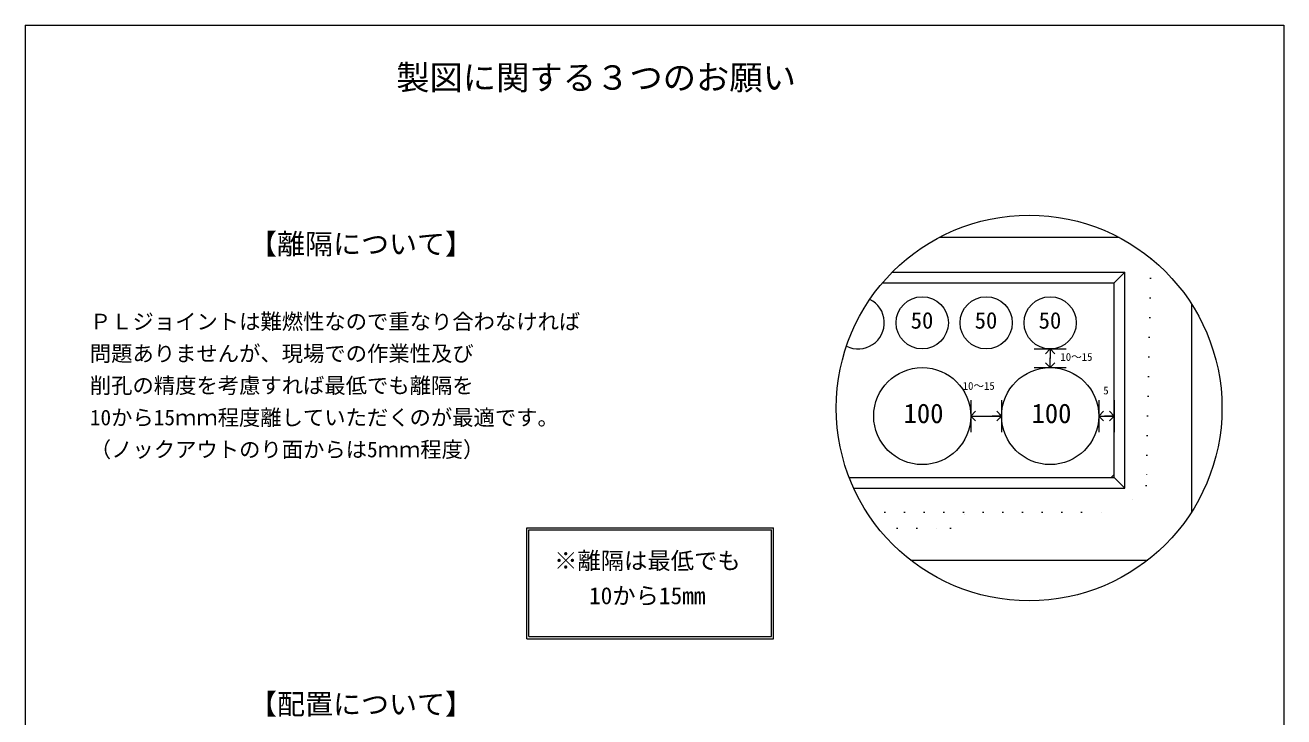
# Model space of a CAD drawing. Units: millimetres, scale not verified. Extents: x -6420 to 6420, y -3037 to 3037.
# Drawn here: x -6420 to -2340, y 795 to 3037 of the extents above; entities that cross this region are included whole.
import ezdxf
from ezdxf.enums import TextEntityAlignment as Align

# ---------------------------------------------------------------- set-up
doc = ezdxf.new("R2010")
doc.units = ezdxf.units.MM
doc.header["$LTSCALE"] = 20
doc.linetypes.add('DASHED1', pattern=[1.8, 1.2, -0.6])
doc.linetypes.add('USER5', pattern=[3.185, 0.01, -3.175])
for name, color, linetype, lineweight in [('0-2_waku', 7, 'Continuous', 18), ('0-3_gaikei', 7, 'Continuous', 18), ('0-4_kakure', 7, 'DASHED1', 5), ('0-5_sunpou', 7, 'Continuous', 5), ('0-7_hole', 7, 'Continuous', 18), ('0-8_uchigawa', 6, 'Continuous', 18), ('0-D_文字１', 7, 'Continuous', 18)]:
    doc.layers.add(name, color=color, linetype=linetype, lineweight=lineweight)
doc.styles.add('ＭＳ ゴシック', font='')
doc.styles.get('ＭＳ ゴシック').set_extended_font_data('MS Gothic')

# ---------------------------------------------------------------- blocks, each defined once
blk = doc.blocks.new('_Open90')
at = {"layer": '0-5_sunpou'}
blk.add_line((0, 0), (-1, 0), dxfattribs=at)
blk.add_lwpolyline([(-0.5, 0.5), (0, 0), (-0.5, -0.5)], dxfattribs=at)

msp = doc.modelspace()

# ---------------------------------------------------------------- linework, layer by layer
at = {"layer": '0-2_waku'}
for p, q in [((-6420, 3036.79), (-2340, 3036.79)), ((-6420, 3036.79), (-2340, 3036.79)), ((-6420, 3036.79), (-6420, -2663.21)), ((-2340, 3036.79), (-2340, -2663.21))]:
    msp.add_line(p, q, dxfattribs=at)
at = {"layer": '0-3_gaikei'}
for p, q in [((-2873.51, 2348.41), (-3457.68, 2348.41)), ((-2638.55, 1459.42), (-2638.55, 2131.92)), ((-3550.41, 1302.97), (-2780.78, 1302.97))]:
    msp.add_line(p, q, dxfattribs=at)
at = {"layer": '0-4_kakure', "linetype": 'USER5', "lineweight": 18}
for p, q in [((-3692.04, 1458.49), (-3633.1, 1458.49)), ((-3633.1, 1458.49), (-2872.78, 1458.49)), ((-3633.1, 1458.49), (-2872.78, 1458.49)), ((-3593.44, 1406.65), (-3597.63, 1343.81)), ((-3593.44, 1406.65), (-3455.2, 1406.65))]:
    msp.add_line(p, q, dxfattribs=at)
for points in [[(-2770.57, 2280.22), (-2786.38, 1544.89), (-2872.78, 1458.49)], [(-3593.44, 1406.65), (-3420.64, 1406.65), (-3368.8, 1458.49)]]:
    msp.add_lwpolyline(points, dxfattribs=at)
at = {"layer": '0-5_sunpou', "color": 150, "lineweight": 18}
for p, q in [((-3149.26, 1987.26), (-3045.58, 1987.26)), ((-3149.26, 1926.78), (-3045.58, 1926.78)), ((-3354.89, 1821.37), (-3354.89, 1717.69)), ((-3254.67, 1821.37), (-3254.67, 1717.69)), ((-2940.03, 1821.37), (-2940.03, 1717.69)), ((-2890.06, 1821.37), (-2890.06, 1717.69)), ((-3354.89, 1769.53), (-3254.67, 1769.53)), ((-2940.03, 1769.53), (-2890.06, 1769.53)), ((-2890.06, 1580.66), (-2899.62, 1570.81))]:
    msp.add_line(p, q, dxfattribs=at)
msp.add_circle((-3165.59, 1795.67), 625.17, dxfattribs=at)
at = {"layer": '0-7_hole'}
for centre, radius in [((-3512.14, 2071.93), 84.67), ((-3304.78, 2071.93), 84.67), ((-3097.42, 2071.93), 84.67), ((-3512.14, 1769.53), 157.25), ((-3097.42, 1769.53), 157.25)]:
    msp.add_circle(centre, radius, dxfattribs=at)
msp.add_arc((-3719.5, 2071.93), 84.67, 243.19936, 63.78529, dxfattribs=at)
at = {"layer": '0-8_uchigawa'}
for p, q in [((-3609.29, 2236.09), (-2855.5, 2236.09)), ((-2855.5, 1536.25), (-2855.5, 2236.09)), ((-3641.11, 2201.53), (-3633.1, 2201.53)), ((-2890.06, 1570.81), (-2890.06, 2201.53)), ((-3748.93, 1570.81), (-3633.1, 1570.81)), ((-3633.1, 1570.81), (-2890.06, 1570.81)), ((-2855.5, 1536.25), (-2890.06, 1570.81)), ((-3734.4, 1536.25), (-3633.1, 1536.25)), ((-3633.1, 1536.25), (-2855.5, 1536.25)), ((-4793.96, 1407.8), (-3993.96, 1407.8)), ((-4793.96, 1047.8), (-4793.96, 1407.8)), ((-4787.29, 1401.13), (-4000.62, 1401.13)), ((-4787.29, 1054.47), (-4787.29, 1401.13)), ((-4000.62, 1054.47), (-4000.62, 1401.13)), ((-3993.96, 1047.8), (-3993.96, 1407.8)), ((-4793.96, 1047.8), (-3993.96, 1047.8)), ((-4787.29, 1054.47), (-4000.62, 1054.47))]:
    msp.add_line(p, q, dxfattribs=at)
msp.add_lwpolyline([(-3633.1, 2201.53), (-2890.06, 2201.53), (-2855.5, 2236.09)], dxfattribs=at)

# ---------------------------------------------------------------- block references
at = {"layer": '0-5_sunpou', "xscale": 31.104, "yscale": 31.104}
for p, rotation in [((-3097.42, 1987.26), 90), ((-3097.42, 1926.78), 270), ((-3354.89, 1769.53), 180), ((-2940.03, 1769.53), 180)]:
    msp.add_blockref('_Open90', p, dxfattribs=dict(at, rotation=rotation))
for p in [(-3254.67, 1769.53), (-2890.06, 1769.53)]:
    msp.add_blockref('_Open90', p, dxfattribs=at)

# ---------------------------------------------------------------- texts
at = {"layer": '0-D_文字１', "style": 'ＭＳ ゴシック'}
for s, height, p in [('製図に関する３つのお願い', 79.18, (-5217.41, 2803.73)), ('【離隔について】', 66.51, (-5694.21, 2274.27)), ('ＰＬジョイントは難燃性なので重なり合わなければ', 50.67, (-6210.36, 2035.44)), ('50', 53.84, (-3549.45, 2036.78)), ('50', 53.84, (-3342.09, 2036.78)), ('50', 53.84, (-3134.73, 2036.78)), ('問題ありませんが、現場での作業性及び', 50.67, (-6210.36, 1931.76)), ('10～15', 25.34, (-3064.01, 1941.01)), ('削孔の精度を考慮すれば最低でも離隔を', 50.67, (-6210.36, 1828.08)), ('10～15', 25.34, (-3380.71, 1847.02)), ('5', 25.34, (-2925.15, 1832.3)), ('10から15ｍｍ程度離していただくのが最適です。', 50.67, (-6210.36, 1724.4)), ('100', 63.34, (-3572.52, 1727.75)), ('100', 63.34, (-3157.8, 1727.75)), ('（ノックアウトのり面からは5ｍｍ程度）', 50.67, (-6210.36, 1620.72)), ('※離隔は最低でも', 55.43, (-4705.53, 1256.4)), ('\u3000 10から15mm', 55.43, (-4705.53, 1143)), ('【配置について】', 66.51, (-5694.21, 782.47))]:
    msp.add_text(s, height=height, dxfattribs=at).set_placement(p, align=Align.BOTTOM_LEFT)

doc.saveas('drawing.dxf')
